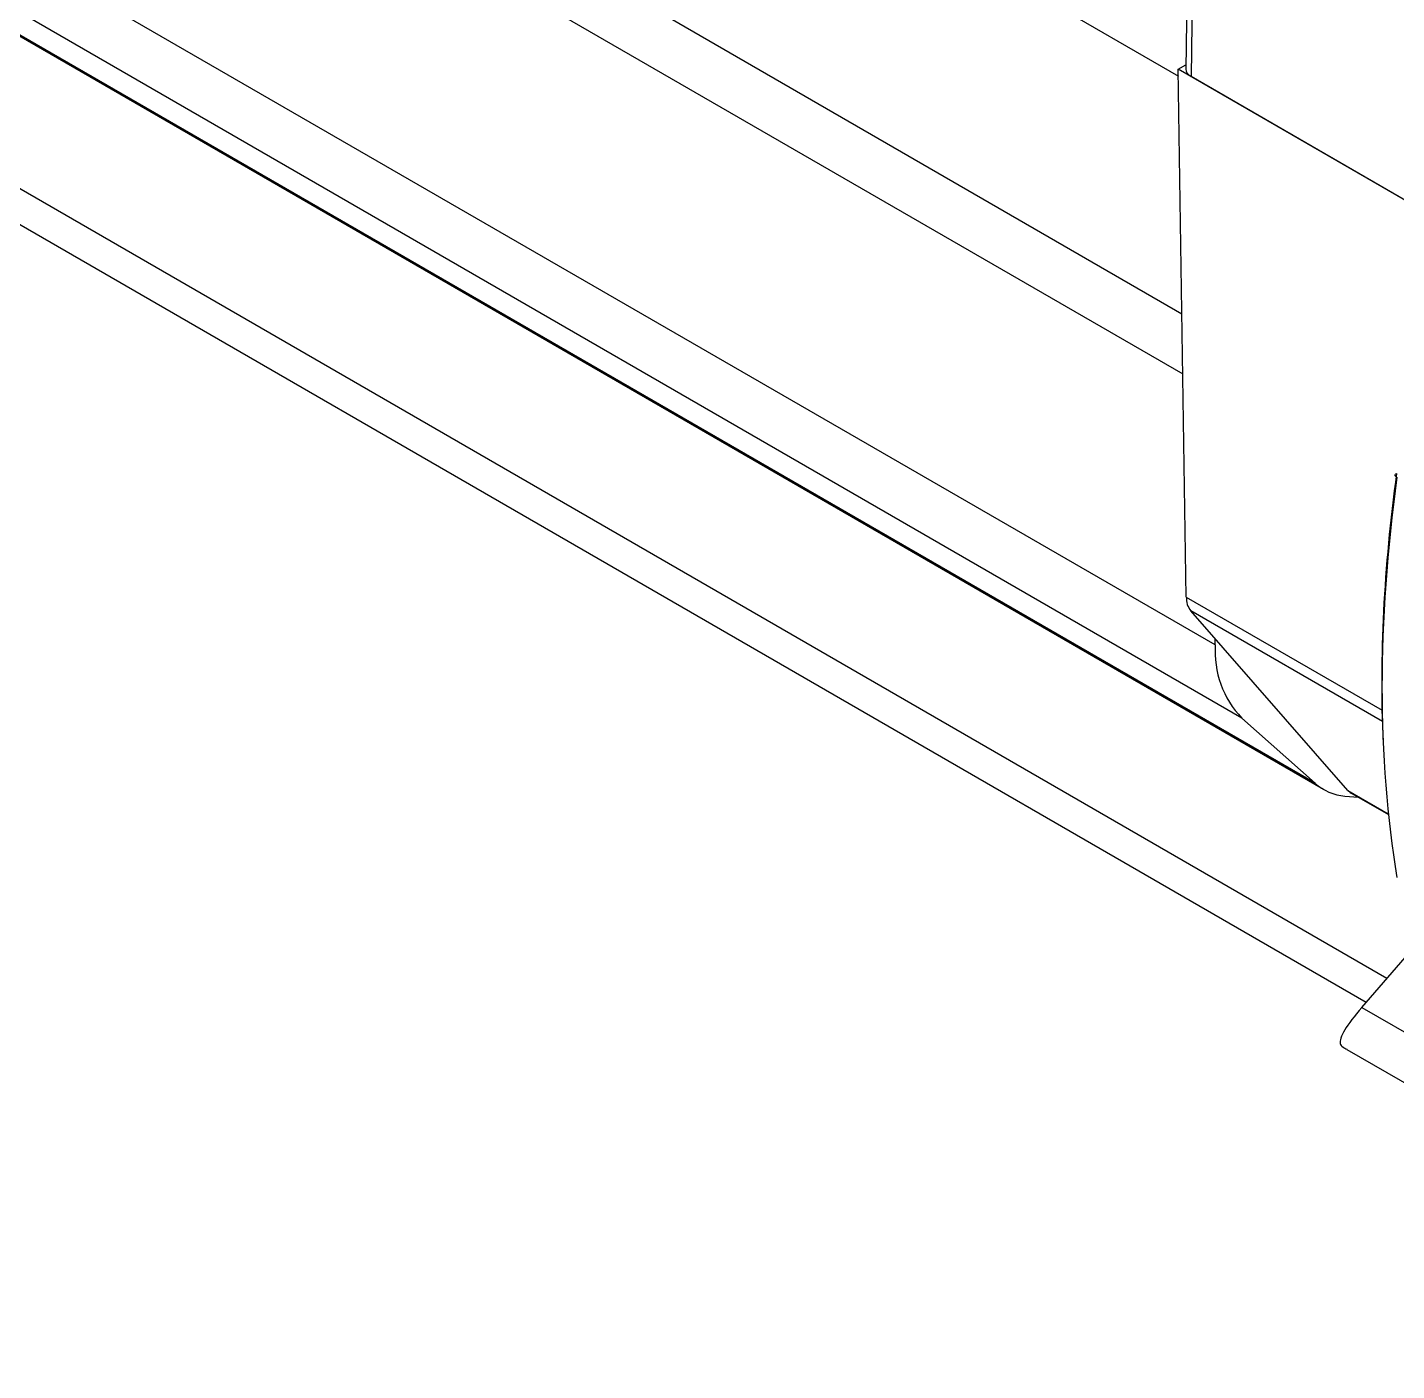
# Model space of a CAD drawing. Extents: x 7 to 135, y 1 to 99.
# Drawn here: x 89.671 to 91.944, y 11.084 to 13.313 of the extents above; entities that cross this region are included whole.
import ezdxf

# ---------------------------------------------------------------- set-up
doc = ezdxf.new("R2010")
doc.units = 0
doc.header["$MEASUREMENT"] = 0
doc.layers.add('OBJECT', color=7, linetype='CONTINUOUS')

msp = doc.modelspace()

# ---------------------------------------------------------------- linework, layer by layer
at = {"layer": 'OBJECT'}
for p, q in [((81.0253, 19.3258), (91.5815, 13.2318)), ((91.5875, 12.837), (81.0503, 18.92)), ((81.0253, 18.8359), (91.589, 12.7376)), ((91.6428, 12.2882), (81.0503, 18.4031)), ((91.6869, 12.1667), (81.0944, 18.2816)), ((91.8083, 12.0587), (81.2158, 18.1736)), ((81.2297, 18.1635), (91.8222, 12.0486)), ((91.9276, 11.7347), (81.3452, 17.8437)), ((81.3537, 17.7796), (91.8934, 11.6952)), ((91.6072, 14.1419), (91.5937, 13.2433)), ((91.616, 14.1297), (91.6025, 13.2309)), ((91.5813, 13.2432), (91.5938, 13.2504)), ((92.237, 12.8646), (91.5813, 13.2432)), ((91.5947, 12.3671), (91.5813, 13.2432)), ((92.237, 12.8646), (91.6025, 13.2309)), ((91.5947, 12.3671), (91.9196, 12.1796)), ((91.863, 12.0465), (91.6019, 12.3448)), ((91.9202, 12.1611), (91.6019, 12.3448)), ((91.6428, 12.2882), (91.6428, 12.2981)), ((91.8083, 12.0587), (91.6869, 12.1667)), ((91.8579, 12.0374), (91.8805, 12.0352)), ((91.863, 12.0465), (91.93, 12.0079)), ((91.8683, 12.0422), (91.9301, 12.0065)), ((91.886, 11.6867), (92.0156, 11.8363)), ((91.886, 11.6867), (92.731, 11.1989)), ((91.8609, 11.617), (92.784, 11.0841))]:
    msp.add_line(p, q, dxfattribs=at)
at = {"layer": 'OBJECT', "flags": 128}
msp.add_lwpolyline([(91.9443, 12.5662), (91.943, 12.567), (91.9421, 12.5678), (91.9415, 12.5687), (91.9413, 12.5696), (91.9414, 12.5705), (91.9419, 12.5713), (91.9427, 12.572), (91.9438, 12.5726)], dxfattribs=at)
at = {"layer": 'OBJECT'}
for centre, radius, start, end in [((91.629, 12.3659), 0.0343, 177.935, 217.8427), ((91.8017, 12.2771), 0.1593, 176.0047, 223.8708), ((91.8653, 12.1232), 0.0862, 228.5328, 265.0459), ((91.8786, 12.06), 0.0205, 220.9423, 239.9256)]:
    msp.add_arc(centre, radius, start, end, dxfattribs=at)
for centre, major_axis, ratio, start_param, end_param in [((91.6237, 13.2432), (0.03, 0), 0.577288, 3.132866, 3.926839), ((93.4193, 13.1888), (1.0353, 1.9881), 0.546171, 2.150624, 2.387213), ((93.4268, 13.1849), (1.0403, 1.9967), 0.546312, 2.150718, 2.514227), ((92.0698, 11.7966), (0.218, 0.1738), 0.15855, 2.435784, 3.061434)]:
    msp.add_ellipse(centre, major_axis=major_axis, ratio=ratio, start_param=start_param, end_param=end_param, dxfattribs=at)
msp.add_open_spline([(91.8503, 11.6261), (91.851, 11.6245), (91.852, 11.6221), (91.8589, 11.6184), (91.861, 11.6173)], degree=3, knots=[0, 0, 0, 0, 0.686767, 1, 1, 1, 1], dxfattribs=at)

doc.saveas('drawing.dxf')
